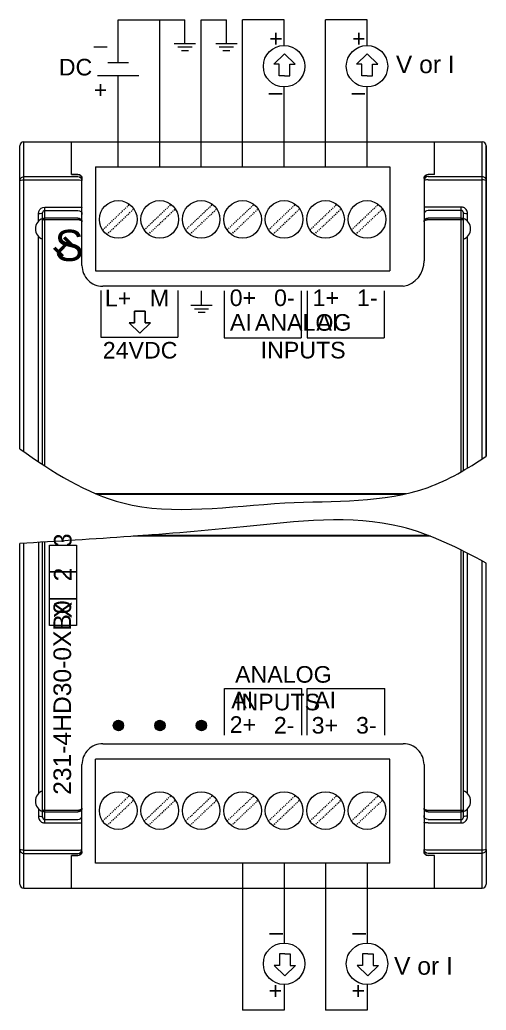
# Model space of a CAD drawing. Header units: inches. Extents: x 57 to 2760, y -193 to 2149.
# Drawn here: x 666.3 to 711.3, y 1242.6 to 1338.1 of the extents above; entities that cross this region are included whole.
import ezdxf

# ---------------------------------------------------------------- set-up
doc = ezdxf.new("R2010")
doc.units = ezdxf.units.IN
doc.header["$MEASUREMENT"] = 0
doc.linetypes.add('DOT', pattern=[0.2, 0.1, -0.1])
doc.layers.add('Wiring', color=7, linetype='Continuous')
doc.styles.get("Standard").update_dxf_attribs({"font": 'arial.ttf'})

msp = doc.modelspace()

# ---------------------------------------------------------------- linework, layer by layer
at = {"color": 7, "linetype": 'Continuous', "lineweight": 0}
for p, q in [((666.33549, 1296.74283), (666.33549, 1325.95301)), ((666.73549, 1296.45999), (666.73549, 1326.35301)), ((666.73549, 1326.35301), (710.93549, 1326.35301)), ((671.33549, 1323.18671), (671.33549, 1326.35301)), ((706.33549, 1323.18671), (706.33549, 1326.35301)), ((710.93549, 1295.75919), (710.93549, 1326.35301)), ((711.33549, 1325.95301), (711.33549, 1296.02224)), ((711.33549, 1296.02224), (711.33549, 1325.95301)), ((673.62549, 1323.92301), (673.62549, 1313.89101)), ((673.62549, 1323.92301), (702.04549, 1323.92301)), ((702.04549, 1323.92301), (702.04549, 1313.89101)), ((666.73549, 1322.99128), (671.93549, 1322.99128)), ((671.33549, 1323.19937), (671.93549, 1323.19937)), ((671.93549, 1323.18671), (671.33549, 1323.18671)), ((672.0867, 1323.16969), (671.93549, 1323.19937)), ((705.51261, 1323.121), (705.41948, 1323.03684)), ((705.61986, 1323.17017), (705.51261, 1323.121)), ((705.58429, 1323.16969), (705.73549, 1323.19937)), ((705.73549, 1323.18671), (705.61986, 1323.17017)), ((706.33549, 1323.19937), (705.73549, 1323.19937)), ((706.33549, 1323.18671), (705.73549, 1323.18671)), ((705.73549, 1322.99128), (710.93549, 1322.99128)), ((666.73549, 1322.67143), (671.93549, 1322.67143)), ((672.30489, 1322.75303), (672.33549, 1322.60473)), ((672.33549, 1314.41511), (672.33549, 1322.79937)), ((705.33549, 1322.79937), (705.33549, 1314.87701)), ((705.3661, 1322.75303), (705.33549, 1322.60473)), ((705.73549, 1322.67143), (710.93549, 1322.67143)), ((668.73549, 1295.09991), (668.73549, 1320.05559)), ((668.73549, 1320.05559), (671.93549, 1320.05559)), ((708.93549, 1320.05559), (705.73549, 1320.05559)), ((708.93549, 1294.53194), (708.93549, 1320.05559)), ((668.13549, 1318.67579), (668.13549, 1319.40901)), ((668.53549, 1295.23092), (668.53549, 1319.46916)), ((668.73549, 1319.73068), (671.93549, 1319.73068)), ((672.33549, 1318.63797), (672.33549, 1319.34431)), ((708.93549, 1319.73068), (705.73549, 1319.73068)), ((709.13549, 1294.64665), (709.13549, 1319.46918)), ((709.53549, 1318.67579), (709.53549, 1319.40901)), ((671.93549, 1318.98869), (668.73549, 1318.98869)), ((671.93549, 1318.81585), (668.73549, 1318.81585)), ((708.93549, 1318.98869), (705.73549, 1318.98869)), ((708.93549, 1318.81585), (705.73549, 1318.81721)), ((668.13549, 1295.49667), (668.13549, 1317.23023)), ((709.53549, 1294.88197), (709.53549, 1317.23023)), ((673.62549, 1313.89101), (702.04549, 1313.89101)), ((703.3354, 1312.41501), (674.33549, 1312.41501)), ((683.87272, 1310.59464), (683.87272, 1311.95964)), ((682.84897, 1310.59464), (684.89647, 1310.59464)), ((683.19022, 1310.25339), (684.55522, 1310.25339)), ((683.53147, 1309.91214), (684.21397, 1309.91214)), ((703.63164, 1292.40899), (673.65274, 1292.40899)), ((703.32711, 1292.3416), (673.81447, 1292.3416)), ((666.33549, 1254.75907), (666.33549, 1287.59993)), ((666.73549, 1254.35907), (666.73549, 1287.62381)), ((668.13549, 1287.70787), (668.13549, 1263.48185)), ((668.53549, 1261.24291), (668.53549, 1287.73206)), ((668.73549, 1260.6565), (668.73549, 1287.74419)), ((705.94662, 1288.3031), (677.283, 1288.3031)), ((705.77212, 1288.37049), (678.20639, 1288.37049)), ((708.93549, 1260.6565), (708.93549, 1286.96768)), ((709.13549, 1261.24291), (709.13549, 1286.86825)), ((709.53549, 1263.48185), (709.53549, 1286.66651)), ((710.93549, 1254.35907), (710.93549, 1285.936)), ((675.35711, 1270.04974), (675.86231, 1270.55494)), ((675.35966, 1270.07549), (675.83656, 1270.55239)), ((675.36096, 1270.03039), (675.88166, 1270.55109)), ((675.36481, 1270.01104), (675.90101, 1270.54724)), ((675.36542, 1270.10445), (675.8076, 1270.54663)), ((675.36866, 1269.99169), (675.92036, 1270.54339)), ((675.37118, 1270.13341), (675.77864, 1270.54087)), ((675.37251, 1269.97233), (675.93972, 1270.53954)), ((675.37636, 1269.95298), (675.95907, 1270.53569)), ((675.37694, 1270.16238), (675.74967, 1270.53511)), ((675.38021, 1269.93363), (675.97842, 1270.53184)), ((675.3827, 1270.19134), (675.72071, 1270.52935)), ((675.38406, 1269.91428), (675.99777, 1270.52799)), ((675.38791, 1269.89492), (676.01713, 1270.52414)), ((675.38846, 1270.2203), (675.69175, 1270.52359)), ((675.39176, 1269.87557), (676.03648, 1270.52029)), ((675.39663, 1270.25167), (675.66038, 1270.51542)), ((675.39805, 1269.85866), (676.05339, 1270.514)), ((675.40734, 1269.84475), (676.0673, 1270.50471)), ((675.41663, 1269.83084), (676.08121, 1270.49542)), ((675.42593, 1269.81693), (676.09512, 1270.48612)), ((675.43522, 1269.80302), (676.10903, 1270.47683)), ((675.44335, 1270.32159), (675.59046, 1270.4687)), ((675.44451, 1269.78911), (676.12294, 1270.46754)), ((675.45381, 1269.7752), (676.13685, 1270.45824)), ((675.4631, 1269.7613), (676.15075, 1270.44895)), ((675.47239, 1269.74739), (676.16466, 1270.43966)), ((675.48169, 1269.73348), (676.17857, 1270.43036)), ((675.49007, 1270.39151), (675.52054, 1270.42198)), ((675.49098, 1269.71957), (676.19248, 1270.42107)), ((675.50027, 1269.70566), (676.20639, 1270.41178)), ((675.51319, 1269.69538), (676.21667, 1270.39886)), ((675.5271, 1269.68608), (676.22597, 1270.38495)), ((675.54101, 1269.67679), (676.23526, 1270.37104)), ((675.55492, 1269.6675), (676.24455, 1270.35713)), ((679.35711, 1270.04974), (679.86231, 1270.55494)), ((679.35966, 1270.07549), (679.83656, 1270.55239)), ((679.36096, 1270.03039), (679.88166, 1270.55109)), ((679.36481, 1270.01104), (679.90101, 1270.54724)), ((679.36542, 1270.10445), (679.8076, 1270.54663)), ((679.36866, 1269.99169), (679.92036, 1270.54339)), ((679.37118, 1270.13341), (679.77864, 1270.54087)), ((679.37251, 1269.97233), (679.93972, 1270.53954)), ((679.37636, 1269.95298), (679.95907, 1270.53569)), ((679.37694, 1270.16238), (679.74967, 1270.53511)), ((679.38021, 1269.93363), (679.97842, 1270.53184)), ((679.3827, 1270.19134), (679.72071, 1270.52935)), ((679.38406, 1269.91428), (679.99777, 1270.52799)), ((679.38791, 1269.89492), (680.01713, 1270.52414)), ((679.38846, 1270.2203), (679.69175, 1270.52359)), ((679.39176, 1269.87557), (680.03648, 1270.52029)), ((679.39663, 1270.25167), (679.66038, 1270.51542)), ((679.39805, 1269.85866), (680.05339, 1270.514)), ((679.40734, 1269.84475), (680.0673, 1270.50471)), ((679.41663, 1269.83084), (680.08121, 1270.49542)), ((679.42593, 1269.81693), (680.09512, 1270.48612)), ((679.43522, 1269.80302), (680.10903, 1270.47683)), ((679.44335, 1270.32159), (679.59046, 1270.4687)), ((679.44451, 1269.78911), (680.12294, 1270.46754)), ((679.45381, 1269.7752), (680.13685, 1270.45824)), ((679.4631, 1269.7613), (680.15075, 1270.44895)), ((679.47239, 1269.74739), (680.16466, 1270.43966)), ((679.48169, 1269.73348), (680.17857, 1270.43036)), ((679.49007, 1270.39151), (679.52054, 1270.42198)), ((679.49098, 1269.71957), (680.19248, 1270.42107)), ((679.50027, 1269.70566), (680.20639, 1270.41178)), ((679.51319, 1269.69538), (680.21667, 1270.39886)), ((679.5271, 1269.68608), (680.22597, 1270.38495)), ((679.54101, 1269.67679), (680.23526, 1270.37104)), ((679.55492, 1269.6675), (680.24455, 1270.35713)), ((683.35711, 1270.04974), (683.86231, 1270.55494)), ((683.35966, 1270.07549), (683.83656, 1270.55239)), ((683.36096, 1270.03039), (683.88166, 1270.55109)), ((683.36481, 1270.01104), (683.90101, 1270.54724)), ((683.36542, 1270.10445), (683.8076, 1270.54663)), ((683.36866, 1269.99169), (683.92036, 1270.54339)), ((683.37118, 1270.13341), (683.77864, 1270.54087)), ((683.37251, 1269.97233), (683.93972, 1270.53954)), ((683.37636, 1269.95298), (683.95907, 1270.53569)), ((683.37694, 1270.16238), (683.74967, 1270.53511)), ((683.38021, 1269.93363), (683.97842, 1270.53184)), ((683.3827, 1270.19134), (683.72071, 1270.52935)), ((683.38406, 1269.91428), (683.99777, 1270.52799)), ((683.38791, 1269.89492), (684.01713, 1270.52414)), ((683.38846, 1270.2203), (683.69175, 1270.52359)), ((683.39176, 1269.87557), (684.03648, 1270.52029)), ((683.39663, 1270.25167), (683.66038, 1270.51542)), ((683.39805, 1269.85866), (684.05339, 1270.514)), ((683.40734, 1269.84475), (684.0673, 1270.50471)), ((683.41663, 1269.83084), (684.08121, 1270.49542)), ((683.42593, 1269.81693), (684.09512, 1270.48612)), ((683.43522, 1269.80302), (684.10903, 1270.47683)), ((683.44335, 1270.32159), (683.59046, 1270.4687)), ((683.44451, 1269.78911), (684.12294, 1270.46754)), ((683.45381, 1269.7752), (684.13685, 1270.45824)), ((683.4631, 1269.7613), (684.15075, 1270.44895)), ((683.47239, 1269.74739), (684.16466, 1270.43966)), ((683.48169, 1269.73348), (684.17857, 1270.43036)), ((683.49007, 1270.39151), (683.52054, 1270.42198)), ((683.49098, 1269.71957), (684.19248, 1270.42107)), ((683.50027, 1269.70566), (684.20639, 1270.41178)), ((683.51319, 1269.69538), (684.21667, 1270.39886)), ((683.5271, 1269.68608), (684.22597, 1270.38495)), ((683.54101, 1269.67679), (684.23526, 1270.37104)), ((683.55492, 1269.6675), (684.24455, 1270.35713)), ((675.56882, 1269.6582), (676.25385, 1270.34323)), ((675.58273, 1269.64891), (676.26314, 1270.32932)), ((675.59664, 1269.63962), (676.27243, 1270.31541)), ((675.61055, 1269.63032), (676.28173, 1270.3015)), ((675.62446, 1269.62103), (676.29102, 1270.28759)), ((675.63837, 1269.61174), (676.30031, 1270.27368)), ((675.65228, 1269.60244), (676.30961, 1270.25977)), ((675.66685, 1269.59381), (676.31824, 1270.2452)), ((675.6862, 1269.58996), (676.32209, 1270.22585)), ((675.70556, 1269.58612), (676.32593, 1270.20649)), ((675.72491, 1269.58227), (676.32978, 1270.18714)), ((675.74426, 1269.57842), (676.33363, 1270.16779)), ((675.76361, 1269.57457), (676.33748, 1270.14844)), ((675.78297, 1269.57072), (676.34133, 1270.12908)), ((675.80232, 1269.56687), (676.34518, 1270.10973)), ((675.82167, 1269.56302), (676.34903, 1270.09038)), ((675.84102, 1269.55917), (676.35288, 1270.07103)), ((675.86263, 1269.55758), (676.35447, 1270.04942)), ((675.8916, 1269.56334), (676.34871, 1270.02045)), ((675.92056, 1269.5691), (676.34295, 1269.99149)), ((675.94952, 1269.57486), (676.33719, 1269.96253)), ((675.97849, 1269.58062), (676.33143, 1269.93356)), ((676.00745, 1269.58638), (676.32567, 1269.9046)), ((676.03641, 1269.59215), (676.3199, 1269.87564)), ((676.09113, 1269.62366), (676.28839, 1269.82092)), ((676.16105, 1269.67038), (676.24167, 1269.751)), ((679.56882, 1269.6582), (680.25385, 1270.34323)), ((679.58273, 1269.64891), (680.26314, 1270.32932)), ((679.59664, 1269.63962), (680.27243, 1270.31541)), ((679.61055, 1269.63032), (680.28173, 1270.3015)), ((679.62446, 1269.62103), (680.29102, 1270.28759)), ((679.63837, 1269.61174), (680.30031, 1270.27368)), ((679.65228, 1269.60244), (680.30961, 1270.25977)), ((679.66685, 1269.59381), (680.31824, 1270.2452)), ((679.6862, 1269.58996), (680.32209, 1270.22585)), ((679.70556, 1269.58612), (680.32593, 1270.20649)), ((679.72491, 1269.58227), (680.32978, 1270.18714)), ((679.74426, 1269.57842), (680.33363, 1270.16779)), ((679.76361, 1269.57457), (680.33748, 1270.14844)), ((679.78297, 1269.57072), (680.34133, 1270.12908)), ((679.80232, 1269.56687), (680.34518, 1270.10973)), ((679.82167, 1269.56302), (680.34903, 1270.09038)), ((679.84102, 1269.55917), (680.35288, 1270.07103)), ((679.86263, 1269.55758), (680.35447, 1270.04942)), ((679.8916, 1269.56334), (680.34871, 1270.02045)), ((679.92056, 1269.5691), (680.34295, 1269.99149)), ((679.94952, 1269.57486), (680.33719, 1269.96253)), ((679.97849, 1269.58062), (680.33143, 1269.93356)), ((680.00745, 1269.58638), (680.32567, 1269.9046)), ((680.03641, 1269.59215), (680.3199, 1269.87564)), ((680.09113, 1269.62366), (680.28839, 1269.82092)), ((680.16105, 1269.67038), (680.24167, 1269.751)), ((683.56882, 1269.6582), (684.25385, 1270.34323)), ((683.58273, 1269.64891), (684.26314, 1270.32932)), ((683.59664, 1269.63962), (684.27243, 1270.31541)), ((683.61055, 1269.63032), (684.28173, 1270.3015)), ((683.62446, 1269.62103), (684.29102, 1270.28759)), ((683.63837, 1269.61174), (684.30031, 1270.27368)), ((683.65228, 1269.60244), (684.30961, 1270.25977)), ((683.66685, 1269.59381), (684.31824, 1270.2452)), ((683.6862, 1269.58996), (684.32209, 1270.22585)), ((683.70556, 1269.58612), (684.32593, 1270.20649)), ((683.72491, 1269.58227), (684.32978, 1270.18714)), ((683.74426, 1269.57842), (684.33363, 1270.16779)), ((683.76361, 1269.57457), (684.33748, 1270.14844)), ((683.78297, 1269.57072), (684.34133, 1270.12908)), ((683.80232, 1269.56687), (684.34518, 1270.10973)), ((683.82167, 1269.56302), (684.34903, 1270.09038)), ((683.84102, 1269.55917), (684.35288, 1270.07103)), ((683.86263, 1269.55758), (684.35447, 1270.04942)), ((683.8916, 1269.56334), (684.34871, 1270.02045)), ((683.92056, 1269.5691), (684.34295, 1269.99149)), ((683.94952, 1269.57486), (684.33719, 1269.96253)), ((683.97849, 1269.58062), (684.33143, 1269.93356)), ((684.00745, 1269.58638), (684.32567, 1269.9046)), ((684.03641, 1269.59215), (684.3199, 1269.87564)), ((684.09113, 1269.62366), (684.28839, 1269.82092)), ((684.16105, 1269.67038), (684.24167, 1269.751)), ((674.33559, 1268.29707), (703.33549, 1268.29707)), ((673.62549, 1256.78907), (673.62549, 1266.82107)), ((702.04549, 1266.82107), (673.62549, 1266.82107)), ((702.04549, 1256.78907), (702.04549, 1266.82107)), ((672.33549, 1262.07407), (672.33549, 1266.29707)), ((672.33549, 1257.91271), (672.33549, 1266.29707)), ((705.33549, 1266.29707), (705.33549, 1257.91271)), ((668.13549, 1262.03629), (668.13549, 1261.30308)), ((668.73549, 1261.89624), (671.93549, 1261.89624)), ((705.73549, 1261.89624), (708.93549, 1261.89624)), ((709.53549, 1261.30308), (709.53549, 1262.03629)), ((668.73549, 1261.7234), (671.93549, 1261.7234)), ((668.73549, 1260.9814), (671.93549, 1260.9814)), ((705.73549, 1261.7234), (708.93549, 1261.7234)), ((705.73549, 1260.9814), (708.93549, 1260.9814)), ((668.73549, 1260.6565), (671.93549, 1260.6565)), ((705.73549, 1260.6565), (708.93549, 1260.6565)), ((666.73549, 1258.04065), (671.93549, 1258.04065)), ((672.30489, 1257.95905), (672.33549, 1258.10736)), ((705.3661, 1257.95905), (705.33549, 1258.10736)), ((710.93549, 1258.04065), (705.73549, 1258.04065)), ((711.33549, 1258.10736), (711.33549, 1254.75907)), ((666.73549, 1257.7208), (671.93549, 1257.7208)), ((671.93549, 1257.52538), (671.33549, 1257.52538)), ((671.33549, 1254.35907), (671.33549, 1257.52538)), ((671.33549, 1257.51271), (671.93549, 1257.51271)), ((672.0867, 1257.54239), (671.93549, 1257.51271)), ((671.93549, 1257.52538), (672.05113, 1257.54192)), ((672.05113, 1257.54192), (672.15838, 1257.59108)), ((672.15838, 1257.59108), (672.25151, 1257.67525)), ((705.58429, 1257.54239), (705.73549, 1257.51271)), ((710.93549, 1257.7208), (705.73549, 1257.7208)), ((706.33549, 1257.52538), (705.73549, 1257.52538)), ((706.33549, 1257.51271), (705.73549, 1257.51271)), ((706.33549, 1254.35907), (706.33549, 1257.52538)), ((702.04549, 1256.78907), (673.62549, 1256.78907)), ((666.73549, 1254.35907), (710.93549, 1254.35907))]:
    msp.add_line(p, q, dxfattribs=at)
at = {"linetype": 'DOT', "lineweight": 0}
for p, q in [((674.32964, 1317.84979), (676.92872, 1320.31183)), ((678.32964, 1317.84979), (680.92872, 1320.31183)), ((682.32964, 1317.84979), (684.92872, 1320.31183)), ((686.32964, 1317.84979), (688.92872, 1320.31183)), ((690.32964, 1317.84979), (692.92872, 1320.31183)), ((694.32964, 1317.84979), (696.92872, 1320.31183)), ((698.32964, 1317.84979), (700.92872, 1320.31183)), ((674.74227, 1317.41419), (677.34135, 1319.87624)), ((678.74227, 1317.41419), (681.34135, 1319.87624)), ((682.74227, 1317.41419), (685.34135, 1319.87624)), ((686.74227, 1317.41419), (689.34135, 1319.87624)), ((690.74227, 1317.41419), (693.34135, 1319.87624)), ((694.74227, 1317.41419), (697.34135, 1319.87624)), ((698.74227, 1317.41419), (701.34135, 1319.87624)), ((674.32964, 1260.83585), (676.92872, 1263.29789)), ((674.74227, 1260.40025), (677.34135, 1262.8623)), ((678.32964, 1260.83585), (680.92872, 1263.29789)), ((678.74227, 1260.40025), (681.34135, 1262.8623)), ((682.32964, 1260.83585), (684.92872, 1263.29789)), ((682.74227, 1260.40025), (685.34135, 1262.8623)), ((686.32964, 1260.83585), (688.92872, 1263.29789)), ((686.74227, 1260.40025), (689.34135, 1262.8623)), ((690.32964, 1260.83585), (692.92872, 1263.29789)), ((690.74227, 1260.40025), (693.34135, 1262.8623)), ((694.32964, 1260.83585), (696.92872, 1263.29789)), ((694.74227, 1260.40025), (697.34135, 1262.8623)), ((698.32964, 1260.83585), (700.92872, 1263.29789)), ((698.74227, 1260.40025), (701.34135, 1262.8623))]:
    msp.add_line(p, q, dxfattribs=at)
at = {"lineweight": 0}
for p, q in [((670.699, 1317.18295), (671.50068, 1316.39104)), ((670.90772, 1316.69904), (670.06917, 1315.86081)), ((670.97842, 1316.62831), (670.13986, 1315.79008)), ((671.04912, 1316.55759), (670.21056, 1315.71936)), ((670.55848, 1317.04064), (671.36016, 1316.24872)), ((670.62874, 1317.11179), (671.43042, 1316.31988)), ((669.5985, 1316.04372), (670.40018, 1315.25181)), ((669.66876, 1316.11488), (670.47044, 1315.32297)), ((669.73902, 1316.18604), (670.5407, 1315.39412)), ((674.16122, 1312.02044), (674.16122, 1307.50686)), ((681.59122, 1312.02044), (681.59122, 1307.50686)), ((686.05876, 1311.96306), (686.05876, 1307.44948)), ((693.48876, 1311.96306), (693.48876, 1307.44948)), ((694.05876, 1311.96306), (694.05876, 1307.44948)), ((701.48876, 1311.96306), (701.48876, 1307.44948)), ((674.16122, 1307.50686), (681.59122, 1307.50686)), ((686.05876, 1307.44948), (693.48876, 1307.44948)), ((694.05876, 1307.44948), (701.48876, 1307.44948)), ((711.33549, 1258.10736), (711.33549, 1285.72215)), ((686.07574, 1273.63748), (693.55049, 1273.63748)), ((686.07574, 1269.1239), (686.07574, 1273.63748)), ((693.55049, 1269.1239), (693.55049, 1273.63748)), ((694.07574, 1273.63748), (701.55049, 1273.63748)), ((694.07574, 1269.1239), (694.07574, 1273.63748)), ((701.55049, 1269.1239), (701.55049, 1273.63748))]:
    msp.add_line(p, q, dxfattribs=at)
for p, q in [((677.90841, 1310.02136), (677.39436, 1310.02136)), ((677.39436, 1310.02136), (677.39436, 1308.90297)), ((677.90841, 1310.02136), (678.42246, 1310.02136)), ((678.42246, 1310.02136), (678.42246, 1308.90297)), ((677.39436, 1308.90297), (676.88031, 1308.90297)), ((676.88031, 1308.90297), (677.90841, 1307.90549)), ((678.93651, 1308.90297), (677.90841, 1307.90549)), ((678.42246, 1308.90297), (678.93651, 1308.90297))]:
    msp.add_line(p, q)
at = {"color": 7, "linetype": 'Continuous', "lineweight": 0}
for points in [[(666.33549, 1322.60473), (666.34002, 1322.66274), (666.35536, 1322.72503), (666.3839, 1322.78906), (666.42753, 1322.8514), (666.48713, 1322.90775), (666.56131, 1322.95271), (666.64604, 1322.98149), (666.73549, 1322.99128)], [(671.93549, 1323.18671), (672.05113, 1323.17017), (672.15838, 1323.121), (672.2515, 1323.03684), (672.31435, 1322.92363), (672.33549, 1322.79937)], [(671.93549, 1322.99128), (672.0876, 1322.96224), (672.21783, 1322.87856), (672.30489, 1322.75303)], [(672.33549, 1322.79937), (672.3061, 1322.94989), (672.21905, 1323.0815), (672.0867, 1323.16969)], [(705.33549, 1322.79937), (705.36489, 1322.94989), (705.45194, 1323.0815), (705.58429, 1323.16969)], [(705.41948, 1323.03684), (705.35664, 1322.92363), (705.33549, 1322.79937)], [(705.73549, 1322.99128), (705.58339, 1322.96224), (705.45316, 1322.87856), (705.3661, 1322.75303)], [(710.93549, 1322.99128), (710.99549, 1322.98691), (711.05996, 1322.97209), (711.12623, 1322.9445), (711.19076, 1322.90234), (711.24907, 1322.84472), (711.2956, 1322.77302), (711.32538, 1322.69112), (711.33549, 1322.60473)], [(666.33549, 1322.60473), (666.36561, 1322.63012), (666.45224, 1322.65183), (666.58215, 1322.66634), (666.73549, 1322.67143)], [(671.93549, 1322.67143), (672.0876, 1322.66642), (672.21783, 1322.65198), (672.30489, 1322.63032), (672.33549, 1322.60473)], [(705.73549, 1322.67143), (705.58339, 1322.66642), (705.45316, 1322.65198), (705.3661, 1322.63032), (705.33549, 1322.60473)], [(711.33549, 1322.60473), (711.30538, 1322.63012), (711.21875, 1322.65183), (711.08884, 1322.66634), (710.93549, 1322.67143)], [(668.13549, 1319.40901), (668.16822, 1319.61956), (668.2604, 1319.80384), (668.39726, 1319.94296), (668.56042, 1320.02735), (668.73549, 1320.05559)], [(671.93549, 1320.05559), (672.08857, 1320.05091), (672.21834, 1320.03758), (672.30505, 1320.01764), (672.33549, 1319.99412)], [(705.73549, 1320.05559), (705.58242, 1320.05091), (705.45265, 1320.03758), (705.36594, 1320.01764), (705.33549, 1319.99412)], [(709.53549, 1319.40901), (709.52438, 1319.53281), (709.49549, 1319.64107), (709.4541, 1319.73409), (709.40409, 1319.81275), (709.34886, 1319.8776), (709.29147, 1319.92944), (709.23393, 1319.9699), (709.17667, 1320.00103), (709.11893, 1320.02461), (709.05954, 1320.04161), (708.99821, 1320.05204), (708.93549, 1320.05559)], [(668.53549, 1319.46918), (668.50504, 1319.44615), (668.41833, 1319.42663), (668.28856, 1319.41359), (668.13549, 1319.40901)], [(668.53549, 1319.46915), (668.54639, 1319.55423), (668.57711, 1319.6288), (668.62279, 1319.68516), (668.67726, 1319.71932), (668.73549, 1319.73068)], [(671.93549, 1319.73068), (672.08857, 1319.70127), (672.21834, 1319.61752), (672.30505, 1319.49217), (672.33549, 1319.34431)], [(705.73549, 1319.73068), (705.58242, 1319.70127), (705.45265, 1319.61752), (705.36594, 1319.49217), (705.33549, 1319.34431)], [(709.13549, 1319.46918), (709.13179, 1319.51923), (709.12216, 1319.563), (709.10836, 1319.60062), (709.09169, 1319.63243), (709.07328, 1319.65866), (709.05415, 1319.67964), (709.03497, 1319.69601), (709.01588, 1319.7086), (708.99664, 1319.71815), (708.97684, 1319.72503), (708.9564, 1319.72925), (708.93549, 1319.73068)], [(709.53549, 1319.40901), (709.38242, 1319.41359), (709.25265, 1319.42663), (709.16594, 1319.44615), (709.13549, 1319.46918)], [(668.53549, 1318.79551), (668.55072, 1318.86943), (668.59407, 1318.93211), (668.65896, 1318.97399), (668.73549, 1318.98869)], [(668.73549, 1318.81585), (668.65871, 1318.81429), (668.59344, 1318.80983), (668.55036, 1318.8032), (668.53549, 1318.79551)], [(671.9355, 1318.98869), (672.00033, 1318.98405), (672.05765, 1318.97194), (672.10753, 1318.9546), (672.15063, 1318.93365), (672.18788, 1318.91007), (672.22028, 1318.88427), (672.24886, 1318.85596), (672.27409, 1318.82472), (672.29552, 1318.79082), (672.31262, 1318.75491), (672.32504, 1318.71767), (672.3327, 1318.67942), (672.33549, 1318.63801)], [(672.33549, 1318.63798), (672.3327, 1318.659), (672.32504, 1318.67839), (672.31262, 1318.69727), (672.29553, 1318.71548), (672.2741, 1318.73267), (672.24887, 1318.74851), (672.22029, 1318.76287), (672.18791, 1318.77596), (672.15066, 1318.78792), (672.10757, 1318.79854), (672.05769, 1318.80734), (672.00039, 1318.81349), (671.93558, 1318.81585)], [(705.33549, 1318.63796), (705.33823, 1318.67894), (705.34633, 1318.71909), (705.35959, 1318.75788), (705.3777, 1318.79479), (705.40029, 1318.82935), (705.42691, 1318.86114), (705.45722, 1318.88992), (705.49092, 1318.9155), (705.52753, 1318.93757), (705.5664, 1318.95581), (705.60684, 1318.97006), (705.6483, 1318.98026), (705.69093, 1318.98651), (705.73549, 1318.98869)], [(705.73549, 1318.81585), (705.69093, 1318.81474), (705.6483, 1318.81157), (705.60684, 1318.8064), (705.56639, 1318.79917), (705.52752, 1318.78991), (705.49092, 1318.77872), (705.45722, 1318.76574), (705.42691, 1318.75115), (705.40028, 1318.73503), (705.3777, 1318.7175), (705.35959, 1318.69878), (705.34633, 1318.67912), (705.33823, 1318.65876), (705.33549, 1318.63799)], [(708.93549, 1318.98869), (709.01107, 1318.97437), (709.07599, 1318.933), (709.12016, 1318.86968), (709.13549, 1318.79551)], [(709.13549, 1318.79551), (709.12016, 1318.80332), (709.07599, 1318.80998), (709.01107, 1318.81434), (708.93549, 1318.81585)], [(668.53549, 1261.91658), (668.55082, 1261.90877), (668.595, 1261.9021), (668.65992, 1261.89775), (668.73549, 1261.89624)], [(668.73549, 1261.7234), (668.65992, 1261.73772), (668.595, 1261.77909), (668.55082, 1261.8424), (668.53549, 1261.91658)], [(672.33549, 1262.07415), (672.33174, 1262.02616), (672.32221, 1261.98446), (672.30727, 1261.94468), (672.2867, 1261.90623), (672.26091, 1261.87016), (672.23066, 1261.8374), (672.19691, 1261.80865), (672.15952, 1261.78356), (672.11828, 1261.76215), (672.07415, 1261.74514), (672.02835, 1261.73298), (671.98214, 1261.72579), (671.93549, 1261.7234)], [(671.93549, 1261.89624), (671.98214, 1261.89745), (672.02836, 1261.9011), (672.07415, 1261.90727), (672.11829, 1261.9159), (672.15952, 1261.92676), (672.19691, 1261.93949), (672.23066, 1261.95407), (672.26091, 1261.97068), (672.2867, 1261.98898), (672.30727, 1262.00848), (672.32221, 1262.02864), (672.33174, 1262.04979), (672.33549, 1262.07407)], [(705.73548, 1261.7234), (705.67057, 1261.72804), (705.61313, 1261.74021), (705.56297, 1261.75769), (705.51956, 1261.77888), (705.48213, 1261.80272), (705.44976, 1261.82867), (705.42138, 1261.85696), (705.39639, 1261.88809), (705.37514, 1261.92185), (705.35818, 1261.95765), (705.34585, 1261.99481), (705.33825, 1262.03297), (705.33549, 1262.07413)], [(705.33549, 1262.0741), (705.33825, 1262.05324), (705.34585, 1262.03389), (705.35818, 1262.01505), (705.37514, 1261.9969), (705.39638, 1261.97978), (705.42137, 1261.96399), (705.44974, 1261.94965), (705.4821, 1261.93649), (705.51953, 1261.9244), (705.56292, 1261.91365), (705.61307, 1261.90478), (705.67051, 1261.8986), (705.7354, 1261.89624)], [(708.93549, 1261.89624), (709.01228, 1261.8978), (709.07755, 1261.90226), (709.12063, 1261.90888), (709.13549, 1261.91658)], [(709.13549, 1261.91658), (709.12027, 1261.84265), (709.07692, 1261.77998), (709.01203, 1261.7381), (708.93549, 1261.7234)], [(668.13549, 1261.30308), (668.28857, 1261.2985), (668.41834, 1261.28545), (668.50505, 1261.26593), (668.53549, 1261.24291)], [(668.13549, 1261.30308), (668.1466, 1261.17927), (668.1755, 1261.07102), (668.21689, 1260.97799), (668.2669, 1260.89934), (668.32213, 1260.83449), (668.37952, 1260.78264), (668.43706, 1260.74219), (668.49432, 1260.71106), (668.55206, 1260.68747), (668.61145, 1260.67048), (668.67278, 1260.66005), (668.73549, 1260.6565)], [(668.53549, 1261.24291), (668.5392, 1261.19285), (668.54883, 1261.14909), (668.56263, 1261.11147), (668.5793, 1261.07966), (668.59771, 1261.05342), (668.61684, 1261.03245), (668.63602, 1261.01608), (668.65511, 1261.00348), (668.67435, 1260.99394), (668.69415, 1260.98706), (668.71459, 1260.98284), (668.73549, 1260.9814)], [(671.93549, 1260.9814), (672.08857, 1261.01082), (672.21834, 1261.09457), (672.30505, 1261.21992), (672.33549, 1261.36778)], [(705.73549, 1260.9814), (705.58242, 1261.01082), (705.45265, 1261.09457), (705.36594, 1261.21992), (705.33549, 1261.36778)], [(708.93549, 1260.6565), (708.99048, 1260.65922), (709.04685, 1260.66774), (709.10482, 1260.68279), (709.16434, 1260.7054), (709.22506, 1260.73682), (709.28611, 1260.77843), (709.34594, 1260.83152), (709.40261, 1260.89735), (709.45353, 1260.97693), (709.49543, 1261.07083), (709.52445, 1261.17961), (709.53549, 1261.30308)], [(708.93549, 1260.9814), (708.95383, 1260.98251), (708.97262, 1260.98595), (708.99194, 1260.99205), (709.01178, 1261.0012), (709.03202, 1261.01391), (709.05237, 1261.03074), (709.07231, 1261.05222), (709.09119, 1261.07885), (709.10816, 1261.11103), (709.12213, 1261.149), (709.13181, 1261.19298), (709.13549, 1261.24291)], [(709.53549, 1261.30308), (709.38242, 1261.2985), (709.25265, 1261.28545), (709.16594, 1261.26593), (709.13549, 1261.24291)], [(671.93549, 1260.6565), (672.08857, 1260.66118), (672.21834, 1260.6745), (672.30505, 1260.69445), (672.33549, 1260.71797)], [(705.73549, 1260.6565), (705.58242, 1260.66118), (705.45265, 1260.6745), (705.36594, 1260.69445), (705.33549, 1260.71797)], [(666.73549, 1258.04065), (666.58215, 1258.04575), (666.45224, 1258.06026), (666.36561, 1258.08196), (666.33549, 1258.10736)], [(666.33549, 1258.10736), (666.34069, 1258.04528), (666.35778, 1257.98014), (666.38868, 1257.91477), (666.43456, 1257.8527), (666.49526, 1257.79828), (666.5685, 1257.7561), (666.65028, 1257.72967), (666.73549, 1257.7208)], [(671.93549, 1258.04065), (672.0876, 1258.04566), (672.21783, 1258.0601), (672.30489, 1258.08176), (672.33549, 1258.10736)], [(671.93549, 1257.7208), (672.0876, 1257.74984), (672.21783, 1257.83353), (672.30489, 1257.95905)], [(705.73549, 1258.04065), (705.58339, 1258.04566), (705.45316, 1258.0601), (705.3661, 1258.08176), (705.33549, 1258.10736)], [(705.73549, 1257.7208), (705.58339, 1257.74984), (705.45316, 1257.83353), (705.3661, 1257.95905)], [(711.33549, 1258.10736), (711.33101, 1258.04967), (711.31582, 1257.9876), (711.28746, 1257.9237), (711.24405, 1257.86136), (711.18461, 1257.80491), (711.11041, 1257.75972), (711.02544, 1257.73071), (710.93549, 1257.7208)], [(711.33549, 1258.10736), (711.30538, 1258.08196), (711.21875, 1258.06026), (711.08884, 1258.04575), (710.93549, 1258.04065)], [(672.33549, 1257.91271), (672.3061, 1257.7622), (672.21905, 1257.63058), (672.0867, 1257.54239)], [(672.25151, 1257.67525), (672.31435, 1257.78846), (672.33549, 1257.91271)], [(705.73549, 1257.52538), (705.61986, 1257.54192), (705.51261, 1257.59108), (705.41948, 1257.67525), (705.35664, 1257.78846), (705.33549, 1257.91271)], [(705.33549, 1257.91271), (705.36489, 1257.7622), (705.45194, 1257.63058), (705.58429, 1257.54239)]]:
    msp.add_lwpolyline(points, dxfattribs=at)
at = {"lineweight": 0}
for points in [[(669.20869, 1284.86539), (669.20869, 1287.44882), (671.81385, 1287.44882), (671.81385, 1284.86539)], [(669.20869, 1282.28196), (669.20869, 1284.86539), (671.81385, 1284.86539), (671.81385, 1282.28196)], [(669.20869, 1279.69853), (669.20869, 1282.28196), (671.81385, 1282.28196), (671.81385, 1279.69853)]]:
    msp.add_lwpolyline(points, close=True, dxfattribs=at)
at = {"color": 7, "linetype": 'Continuous', "lineweight": 0}
for centre, radius in [((675.83549, 1318.86301), 1.815), ((679.83549, 1318.86301), 1.815), ((683.83549, 1318.86301), 1.815), ((687.83549, 1318.86301), 1.815), ((691.83549, 1318.86301), 1.815), ((695.83549, 1318.86301), 1.815), ((699.83549, 1318.86301), 1.815), ((675.85583, 1270.05622), 0.5), ((679.85583, 1270.05622), 0.5), ((683.85583, 1270.05622), 0.5), ((675.83549, 1261.84907), 1.815), ((679.83549, 1261.84907), 1.815), ((683.83549, 1261.84907), 1.815), ((687.83549, 1261.84907), 1.815), ((691.83549, 1261.84907), 1.815), ((695.83549, 1261.84907), 1.815), ((699.83549, 1261.84907), 1.815)]:
    msp.add_circle(centre, radius, dxfattribs=at)
for centre, radius, start, end in [((666.73549, 1325.95301), 0.4, 90, 180), ((710.93549, 1325.95301), 0.4, 0, 90), ((668.89978, 1317.95301), 1.06429, 110.0159596, 249.9840404), ((708.77121, 1317.95301), 1.06429, 290.0159596, 69.9840404), ((674.33549, 1314.41501), 2, 179.9973232, 270), ((702.89642, 1314.81506), 2.43986, 280.3651811, 1.4550045), ((674.33549, 1266.29707), 2, 89.9973326, 180), ((703.33549, 1266.29707), 2, 359.9973232, 90), ((668.89978, 1262.75907), 1.06429, 110.0159596, 249.9840404), ((708.77121, 1262.75907), 1.06429, 290.0159596, 69.9840404), ((666.73549, 1254.75907), 0.4, 180, 270), ((710.93549, 1254.75907), 0.4, 270, 0)]:
    msp.add_arc(centre, radius, start, end, dxfattribs=at)
at = {"lineweight": 0}
for points, knots in [([(666.33549, 1296.74283), (669.52296, 1294.47833), (677.23701, 1289.56898), (691.31522, 1292.08704), (703.68483, 1291.35457), (709.52316, 1294.82037), (711.33549, 1296.02224)], [2.43091235, 2.43091235, 2.43091235, 2.43091235, 13.73787262, 29.37992931, 43.26630415, 49.67724743, 49.67724743, 49.67724743, 49.67724743]), ([(711.33549, 1285.72215), (708.65659, 1287.15975), (701.37917, 1290.80208), (685.61798, 1288.78034), (673.46478, 1288.02536), (666.33549, 1287.59993)], [1.39415219, 1.39415219, 1.39415219, 1.39415219, 10.34455376, 25.53587156, 47.17372778, 47.17372778, 47.17372778, 47.17372778])]:
    msp.add_open_spline(points, degree=3, knots=knots, dxfattribs=at)
at = {"layer": 'Wiring', "lineweight": 15}
for p, q in [((675.83549, 1333.98969), (675.83549, 1338.11341)), ((675.83549, 1338.11341), (679.83549, 1338.11341)), ((679.83549, 1323.92301), (679.83549, 1338.11341)), ((679.83549, 1338.11341), (682.26919, 1338.11341)), ((683.83549, 1323.92301), (683.83549, 1338.11341)), ((683.83549, 1338.11341), (686.26919, 1338.11341)), ((691.83549, 1338.11341), (687.83549, 1338.11341)), ((687.83549, 1323.92301), (687.83549, 1338.11341)), ((691.83549, 1335.63326), (691.83549, 1338.11341)), ((695.83549, 1323.92301), (695.83549, 1338.11341)), ((699.83549, 1338.11341), (695.83549, 1338.11341)), ((699.83549, 1335.63326), (699.83549, 1338.11341)), ((690.83715, 1333.82372), (691.86525, 1334.8212)), ((692.89335, 1333.82372), (691.86525, 1334.8212)), ((698.83715, 1333.82372), (699.86525, 1334.8212)), ((700.89335, 1333.82372), (699.86525, 1334.8212)), ((674.83549, 1333.98969), (676.83549, 1333.98969)), ((691.3512, 1333.82372), (690.83715, 1333.82372)), ((691.3512, 1332.70533), (691.3512, 1333.82372)), ((692.3793, 1333.82372), (692.89335, 1333.82372)), ((692.3793, 1332.70533), (692.3793, 1333.82372)), ((699.3512, 1333.82372), (698.83715, 1333.82372)), ((699.3512, 1332.70533), (699.3512, 1333.82372)), ((700.3793, 1332.70533), (700.3793, 1333.82372)), ((700.3793, 1333.82372), (700.89335, 1333.82372)), ((673.83549, 1332.73235), (677.83549, 1332.73235)), ((675.83549, 1323.92301), (675.83549, 1332.73235)), ((691.86525, 1332.70533), (691.3512, 1332.70533)), ((691.86525, 1332.70533), (692.3793, 1332.70533)), ((699.86525, 1332.70533), (699.3512, 1332.70533)), ((699.86525, 1332.70533), (700.3793, 1332.70533)), ((691.83549, 1323.92301), (691.83549, 1331.63326)), ((699.83549, 1323.92301), (699.83549, 1331.63326)), ((687.83549, 1256.78907), (687.83549, 1242.59867)), ((691.83549, 1256.78907), (691.83549, 1249.07883)), ((695.83549, 1256.78907), (695.83549, 1242.59867)), ((699.83549, 1256.78907), (699.83549, 1249.07883)), ((691.38968, 1248.03906), (691.38968, 1246.92067)), ((691.90373, 1248.03906), (691.38968, 1248.03906)), ((691.90372, 1248.03906), (692.41777, 1248.03906)), ((692.41777, 1248.03906), (692.41777, 1246.92067)), ((699.38968, 1248.03906), (699.38968, 1246.92067)), ((699.90373, 1248.03906), (699.38968, 1248.03906)), ((699.90372, 1248.03906), (700.41777, 1248.03906)), ((700.41777, 1248.03906), (700.41777, 1246.92067)), ((690.87562, 1246.92067), (691.90372, 1245.92319)), ((691.38968, 1246.92067), (690.87562, 1246.92067)), ((692.93183, 1246.92067), (691.90372, 1245.92319)), ((692.41777, 1246.92067), (692.93183, 1246.92067)), ((698.87562, 1246.92067), (699.90372, 1245.92319)), ((699.38968, 1246.92067), (698.87562, 1246.92067)), ((700.93183, 1246.92067), (699.90372, 1245.92319)), ((700.41777, 1246.92067), (700.93183, 1246.92067)), ((691.83549, 1245.07883), (691.83549, 1242.59867)), ((699.83549, 1245.07883), (699.83549, 1242.59867)), ((691.83549, 1242.59867), (687.83549, 1242.59867)), ((699.83549, 1242.59867), (695.83549, 1242.59867))]:
    msp.add_line(p, q, dxfattribs=at)
at = {"layer": 'Wiring', "color": 7, "lineweight": 15}
for p, q in [((682.26919, 1335.83745), (682.26919, 1338.11341)), ((686.26919, 1335.83745), (686.26919, 1338.11341)), ((681.24544, 1335.83745), (683.29294, 1335.83745)), ((681.58669, 1335.4962), (682.95169, 1335.4962)), ((685.24544, 1335.83745), (687.29294, 1335.83745)), ((685.58669, 1335.4962), (686.95169, 1335.4962)), ((681.92794, 1335.15495), (682.61044, 1335.15495)), ((685.92794, 1335.15495), (686.61044, 1335.15495))]:
    msp.add_line(p, q, dxfattribs=at)
for centre in [(691.83549, 1333.63326), (699.83549, 1333.63326), (691.83549, 1247.07883), (699.83549, 1247.07883)]:
    msp.add_circle(centre, 2, dxfattribs=at)

# ---------------------------------------------------------------- texts
at = {"lineweight": 0}
for s, insert, char_height, width, attachment_point in [('S', (669.70033, 1317.85435), 3, 4.2892434, 1), ('L+', (675.81668, 1312.07449), 1.6, 5.3067617, 2), ('M', (679.81668, 1312.07449), 1.6, 5.3067617, 2), ('0+', (687.85924, 1312.10896), 1.6, 5.3067617, 2), ('0-', (691.85924, 1312.10896), 1.6, 5.3067617, 2), ('1+', (695.85924, 1312.10896), 1.6, 5.3067617, 2), ('1-', (699.85924, 1312.10896), 1.6, 5.3067617, 2), ('AI', (686.61016, 1309.74143), 1.6, 4.3914203, 1), ('ANALOG INPUTS', (693.67475, 1305.43614), 1.6, 13.696, 8), ('AI', (694.95203, 1309.74143), 1.6, 4.3914203, 1), ('24VDC', (677.94262, 1307.04706), 1.6, 12.4032, 2), ('ANALOG INPUTS', (687.10986, 1275.78506), 1.6, 15.0247619, 1), ('AI', (686.74266, 1273.30991), 1.6, 4.3914203, 1), ('AI', (694.74266, 1273.30991), 1.6, 4.3914203, 1), ('2+', (686.58729, 1270.94545), 1.6, 3.5662222, 1), ('2-', (691.84158, 1270.87587), 1.6, 5.3067617, 2), ('3+', (695.76985, 1270.87587), 1.6, 5.3067617, 2), ('3-', (699.76985, 1270.87587), 1.6, 5.3067617, 2)]:
    msp.add_mtext(s, dxfattribs=dict(at, insert=insert, char_height=char_height, width=width, attachment_point=attachment_point))
at = {"lineweight": 0, "char_height": 1.7, "attachment_point": 1, "rotation": 90}
for s, insert, width in [('X   2   3', (669.63, 1280.39441), 12.5784889), ('{\\fArial|b0|i0|c0|p32;231-4HD30-0XB0}', (669.58133, 1263.37167), 24.8996336)]:
    msp.add_mtext(s, dxfattribs=dict(at, insert=insert, width=width))
at = {"layer": 'Wiring', "lineweight": 15, "char_height": 1.6, "width": 8.5528889, "attachment_point": 2, "rotation": 180}
for s, insert in [('+', (691.04714, 1335.46256)), ('+', (699.04714, 1335.46256)), ('_', (690.99796, 1328.99003)), ('_', (698.99796, 1328.99003))]:
    msp.add_mtext(s, dxfattribs=dict(at, insert=insert))
at = {"layer": 'Wiring', "lineweight": 15, "char_height": 1.6, "width": 8.5528889, "attachment_point": 2}
for s, insert in [('_', (674.1209, 1337.48264)), ('DC', (671.71376, 1334.34692)), ('+', (674.12145, 1332.16476)), ('_', (691.07797, 1251.95846)), ('_', (699.07797, 1251.95846)), ('+', (690.99174, 1245.28127)), ('+', (698.99174, 1245.28127))]:
    msp.add_mtext(s, dxfattribs=dict(at, insert=insert))
at = {"layer": 'Wiring', "char_height": 1.7, "width": 6.4165408, "attachment_point": 1}
for insert in [(702.62074, 1334.67102), (702.44471, 1247.72265)]:
    msp.add_mtext('V or I', dxfattribs=dict(at, insert=insert))

doc.saveas('drawing.dxf')
